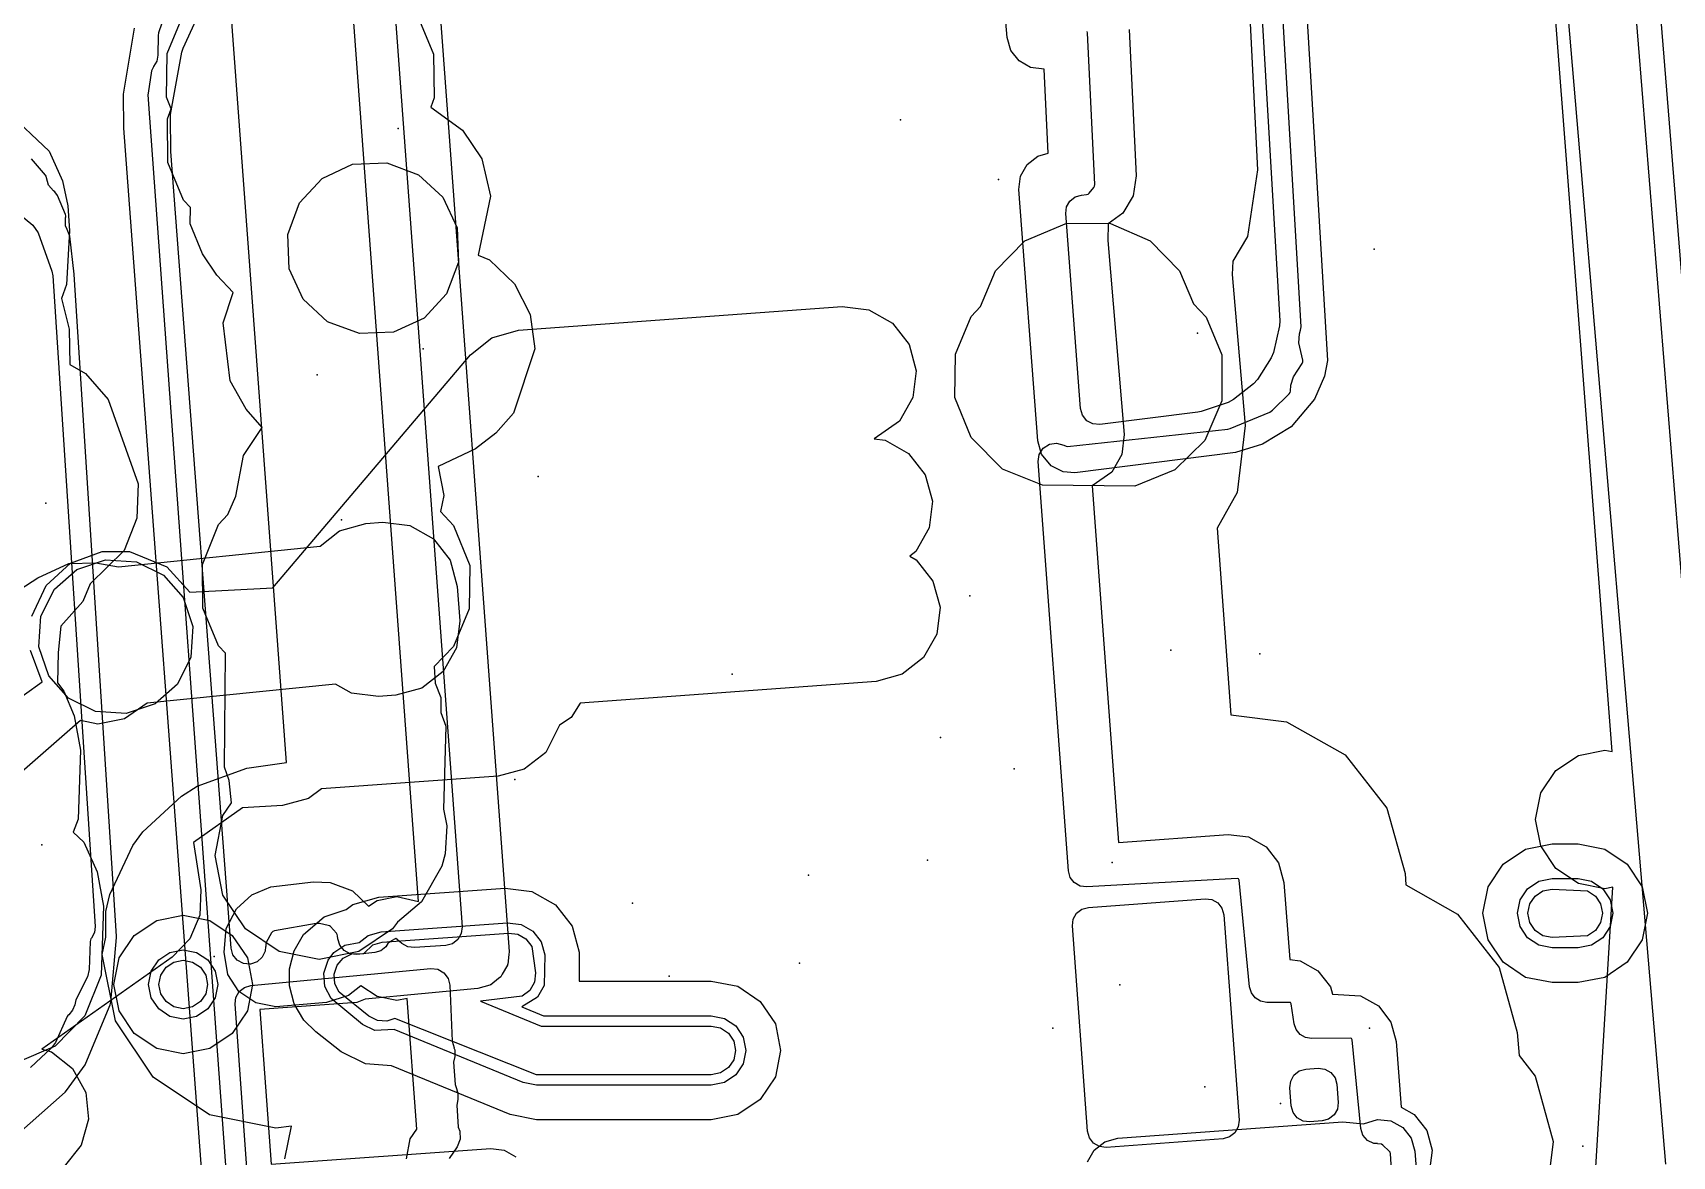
# Model space of a CAD drawing. Header units: metres. Extents: x 8738 to 9560, y -8972 to -7699.
# Drawn here: x 9148.72 to 9195.98, y -8073.07 to -8040.68 of the extents above; entities that cross this region are included whole.
import ezdxf

# ---------------------------------------------------------------- set-up
doc = ezdxf.new("R2010")
doc.units = ezdxf.units.M
for name, color, linetype in [('AI_GREENING_EXCLUSIONS', 1, 'Continuous'), ('AI_GREENING_LAWN', 82, 'Continuous'), ('AI_GREENING_REJECTED', 6, 'Continuous')]:
    doc.layers.add(name, color=color, linetype=linetype)

msp = doc.modelspace()

# ---------------------------------------------------------------- linework, layer by layer
at = {"layer": 'AI_GREENING_EXCLUSIONS'}
for points in [[(9194.37, -8004.013), (9175.252, -8017.917), (9182.686, -8021.817), (9187.746, -8024.205), (9188.049, -8024.427), (9188.381, -8024.744), (9188.575, -8025.084), (9188.624, -8025.473), (9188.52, -8025.851), (9187.11, -8028.659), (9192.261, -8028.229), (9192.649, -8028.272), (9192.991, -8028.461), (9193.234, -8028.766), (9193.342, -8029.141), (9193.717, -8033.548), (9193.72, -8033.546), (9194.095, -8033.439), (9194.483, -8033.484), (9194.824, -8033.674), (9195.066, -8033.979), (9195.173, -8034.355), (9197.511, -8063.268), (9197.093, -8073.285)], [(9192.242, -8098.717), (9194.271, -8065.314), (9194.042, -8065.36), (9193.277, -8065.208), (9192.628, -8064.774), (9192.194, -8064.125), (9192.042, -8063.36), (9192.194, -8062.595), (9192.628, -8061.946), (9193.277, -8061.512), (9194.042, -8061.36), (9194.255, -8061.402), (9192.401, -8037.338), (9192.207, -8036.342), (9192.251, -8036.164), (9191.07, -8031.155), (9153.165, -8010.955), (9142.97, -8018.516)], [(9192.242, -8098.717), (9194.271, -8065.314), (9194.042, -8065.36), (9193.277, -8065.208), (9192.628, -8064.774), (9192.194, -8064.125), (9192.042, -8063.36), (9192.194, -8062.595), (9192.628, -8061.946), (9193.277, -8061.512), (9194.042, -8061.36), (9194.255, -8061.402), (9192.401, -8037.338), (9192.207, -8036.342), (9192.251, -8036.164), (9191.07, -8031.155), (9153.165, -8010.955), (9142.97, -8018.516)], [(9185.261, -8036.941), (9186.04, -8050.127), (9185.961, -8050.578), (9185.668, -8051.241), (9184.995, -8052.034), (9184.171, -8052.538), (9183.388, -8052.78), (9178.763, -8053.369), (9178.421, -8053.336), (9178.074, -8053.161), (9177.796, -8052.823), (9177.691, -8052.447), (9177.144, -8045.199), (9177.191, -8044.812), (9177.383, -8044.472), (9177.69, -8044.231), (9177.994, -8044.147), (9177.876, -8041.728), (9177.482, -8041.675), (9177.152, -8041.484), (9176.918, -8041.183), (9176.813, -8040.817), (9176.432, -8036.466)], [(9159.489, -8073.145), (9159.603, -8072.571), (9159.788, -8072.294), (9159.51, -8068.523), (9159.217, -8068.581), (9158.643, -8068.467), (9158.176, -8068.155), (9157.821, -8068.44), (9157.188, -8068.636), (9155.724, -8068.758), (9155.15, -8068.644), (9154.663, -8068.319), (9154.338, -8067.832), (9154.235, -8067.185), (9154.299, -8066.505), (9154.596, -8065.933), (9155.039, -8065.533), (9155.581, -8065.307), (9156.81, -8065.156), (9157.296, -8065.176), (9157.935, -8065.422), (9157.935, -8065.422), (9158.398, -8065.859), (9158.643, -8065.695), (9159.217, -8065.581), (9159.84, -8065.728), (9157.721, -8036.973)], [(9155.989, -8073.145), (9156.177, -8072.199), (9155.724, -8072.258), (9153.811, -8071.877), (9152.188, -8070.794), (9151.105, -8069.171), (9150.724, -8067.258), (9150.824, -8066.755), (9150.824, -8066.755), (9150.824, -8066.018), (9150.939, -8065.523), (9151.599, -8064.115), (9151.888, -8063.712), (9153.003, -8062.685), (9153.457, -8062.401), (9154.888, -8061.876), (9156.035, -8061.72), (9154.231, -8037.23)], [(9160.288, -8037.785), (9162.453, -8067.166), (9162.452, -8067.17), (9162.453, -8067.173), (9162.443, -8067.251), (9162.411, -8067.535), (9162.404, -8067.546), (9162.403, -8067.56), (9162.253, -8067.82), (9162.212, -8067.893), (9162.21, -8067.895), (9162.208, -8067.898), (9162.145, -8067.946), (9161.922, -8068.124), (9161.909, -8068.128), (9161.898, -8068.136), (9161.723, -8068.183), (9161.548, -8068.235), (9158.305, -8068.537), (9158.066, -8068.633), (9155.267, -8068.838), (9155.587, -8073.296), (9161.922, -8072.843), (9162.31, -8072.892), (9162.649, -8073.085)], [(9159.82, -8040.211), (9160.274, -8041.294), (9160.288, -8042.552), (9160.19, -8042.823), (9161.112, -8043.486), (9161.661, -8044.315), (9161.919, -8045.392), (9161.564, -8047.087), (9161.888, -8047.226), (9162.606, -8047.915), (9163.058, -8048.801), (9163.196, -8049.786), (9162.58, -8051.644), (9162.069, -8052.22), (9161.487, -8052.671), (9160.402, -8053.186), (9160.568, -8054.017), (9160.476, -8054.48), (9160.85, -8054.879), (9161.317, -8056.033), (9161.303, -8057.29), (9160.85, -8058.374), (9160.288, -8058.954), (9160.321, -8059.426), (9160.483, -8059.847), (9160.483, -8060.271), (9160.628, -8060.669), (9160.564, -8063.059), (9160.652, -8063.545), (9160.604, -8064.349), (9160.51, -8064.707), (9159.93, -8065.736), (9159.229, -8066.317), (9159.094, -8066.518), (9158.121, -8067.169), (9156.973, -8067.397), (9155.825, -8067.169), (9154.852, -8066.518), (9154.201, -8065.545), (9153.973, -8064.397), (9154.201, -8063.249), (9154.451, -8062.876), (9154.383, -8062.233), (9154.247, -8061.856), (9154.271, -8058.566), (9154.075, -8058.352), (9153.622, -8057.268), (9153.608, -8056.011), (9154.075, -8054.857), (9154.347, -8054.567), (9154.571, -8054.033), (9154.571, -8054.033), (9154.796, -8052.869), (9155.336, -8052.06), (9154.872, -8051.53), (9154.414, -8050.711), (9154.212, -8049.038), (9154.492, -8048.164), (9154.023, -8047.662), (9153.611, -8047.052), (9153.26, -8046.182), (9153.263, -8045.718), (9153.067, -8045.503), (9152.613, -8044.42), (9152.599, -8043.162), (9152.706, -8042.871), (9152.578, -8042.53), (9152.592, -8041.272), (9153.046, -8040.189)], [(9153.659, -8074.453), (9151.341, -8043.422), (9151.337, -8042.442), (9151.655, -8040.544)], [(9180.323, -8040.58), (9180.529, -8044.797), (9180.443, -8045.375), (9180.142, -8045.877), (9179.725, -8046.186), (9179.712, -8046.667), (9180.184, -8052.259), (9180.113, -8052.84), (9179.825, -8053.35), (9179.261, -8053.739), (9180.019, -8064.026), (9183.183, -8063.793), (9183.763, -8063.864), (9184.272, -8064.152), (9184.632, -8064.613), (9184.789, -8065.177), (9184.955, -8067.399), (9185.261, -8067.437), (9185.77, -8067.725), (9186.131, -8068.186), (9186.189, -8068.396), (9187, -8068.45), (9187.51, -8068.738), (9187.87, -8069.2), (9188.027, -8069.764), (9188.167, -8071.656), (9188.545, -8071.871), (9188.904, -8072.333), (9189.06, -8072.897), (9188.987, -8073.478)], [(9183.818, -8040.409), (9184.025, -8044.626), (9183.738, -8046.555), (9183.316, -8047.258), (9183.296, -8047.647), (9183.674, -8051.996), (9183.438, -8053.932), (9182.861, -8054.956), (9183.257, -8060.343), (9184.86, -8060.541), (9186.557, -8061.501), (9187.757, -8063.037), (9188.279, -8064.916), (9188.304, -8065.244), (9189.794, -8066.086), (9190.995, -8067.624), (9191.517, -8069.505), (9191.566, -8070.163), (9192.033, -8070.764), (9192.551, -8072.645), (9192.309, -8074.58)], [(9147.97, -8042.934), (9149.194, -8044.093), (9149.579, -8044.949), (9149.734, -8045.668), (9149.774, -8046.385), (9149.696, -8047.93), (9149.543, -8048.337), (9149.77, -8049.227), (9149.792, -8050.246), (9150.243, -8050.505), (9150.897, -8051.254), (9151.754, -8053.68), (9151.717, -8054.674), (9151.357, -8055.601), (9150.37, -8056.563), (9150.158, -8057.075), (9149.527, -8057.785), (9149.449, -8058.541), (9149.43, -8059.422), (9149.611, -8059.658), (9149.91, -8060.368), (9150.093, -8061.357), (9150.027, -8063.349), (9149.886, -8063.729), (9150.19, -8064.017), (9150.575, -8064.873), (9150.758, -8065.863), (9150.692, -8067.854), (9150.223, -8069.019), (9149.367, -8069.896), (9148.271, -8070.372)], [(9148.695, -8057.499), (9149.104, -8056.617), (9149.803, -8055.97), (9150.72, -8055.629), (9151.512, -8055.629), (9152.588, -8056.077), (9153.248, -8056.808), (9155.643, -8056.684), (9161.337, -8049.958), (9161.957, -8049.468), (9162.718, -8049.256), (9172.05, -8048.573), (9172.824, -8048.669), (9173.503, -8049.054), (9173.983, -8049.669), (9174.19, -8050.421), (9174.094, -8051.196), (9173.709, -8051.874), (9172.977, -8052.386), (9173.289, -8052.425), (9173.968, -8052.81), (9174.448, -8053.426), (9174.656, -8054.178), (9174.56, -8054.952), (9174.175, -8055.631), (9174.003, -8055.765), (9174.191, -8055.872), (9174.671, -8056.487), (9174.879, -8057.239), (9174.783, -8058.014), (9174.398, -8058.693), (9173.782, -8059.172), (9173.03, -8059.38), (9164.504, -8060.005), (9164.236, -8060.416), (9163.907, -8060.642), (9163.506, -8061.43), (9162.89, -8061.907), (9162.139, -8062.112), (9157.04, -8062.475), (9156.67, -8062.757), (9155.915, -8062.956), (9154.761, -8063.027), (9153.351, -8064.027), (9153.561, -8065.389), (9153.537, -8066.123), (9153.25, -8066.799), (9152.738, -8067.326), (9148.985, -8069.979), (9149.258, -8070.058), (9149.867, -8070.545), (9150.244, -8071.229), (9150.33, -8072.004), (9150.112, -8072.754), (9149.625, -8073.363)], [(9148.346, -8056.725), (9148.868, -8056.396), (9149.759, -8055.977), (9150.539, -8055.958), (9151.188, -8056.071), (9157, -8055.479), (9157.565, -8055.037), (9158.317, -8054.828), (9158.815, -8054.791), (9159.589, -8054.887), (9160.269, -8055.271), (9160.749, -8055.886), (9160.958, -8056.638), (9161.032, -8057.636), (9160.936, -8058.412), (9160.551, -8059.091), (9159.934, -8059.571), (9159.181, -8059.779), (9158.682, -8059.815), (9157.908, -8059.718), (9157.443, -8059.454), (9152.02, -8060.007), (9151.359, -8060.458), (9150.594, -8060.61), (9150.093, -8060.51), (9145.636, -8064.399)], [(9147.455, -8060.485), (9148.994, -8059.394), (9148.656, -8058.485)], [(9179.122, -8073.232), (9179.314, -8072.893), (9179.622, -8072.653), (9179.999, -8072.549), (9186.485, -8072.08), (9187.086, -8072.133), (9187.486, -8072.008), (9187.873, -8072.054), (9188.214, -8072.245), (9188.455, -8072.552), (9188.561, -8072.928), (9189.184, -8081.035)]]:
    msp.add_lwpolyline(points, dxfattribs=at)
for points in [[(9157.94, -8044.469), (9158.926, -8044.43), (9159.843, -8044.771), (9160.542, -8045.418), (9160.951, -8046.3), (9160.99, -8047.286), (9160.649, -8048.203), (9160.002, -8048.902), (9159.12, -8049.311), (9158.134, -8049.35), (9157.217, -8049.009), (9156.518, -8048.362), (9156.109, -8047.48), (9156.07, -8046.494), (9156.411, -8045.577), (9157.058, -8044.878), (9157.94, -8044.469)], [(9177.323, -8046.672), (9178.533, -8046.166), (9179.791, -8046.18), (9180.931, -8046.672), (9181.78, -8047.54), (9182.178, -8048.489), (9182.547, -8048.878), (9183.001, -8049.961), (9183.001, -8051.289), (9182.509, -8052.429), (9181.641, -8053.278), (9180.488, -8053.746), (9177.832, -8053.724), (9176.679, -8053.256), (9175.773, -8052.35), (9175.305, -8051.197), (9175.319, -8049.939), (9175.773, -8048.856), (9176.045, -8048.565), (9176.474, -8047.54), (9177.323, -8046.672)], [(9151.705, -8055.928), (9152.485, -8056.315), (9153.051, -8056.959), (9153.336, -8057.792), (9153.277, -8058.678), (9152.89, -8059.458), (9152.246, -8060.024), (9151.413, -8060.309), (9150.527, -8060.25), (9149.747, -8059.863), (9149.181, -8059.219), (9148.896, -8058.386), (9148.955, -8057.5), (9149.342, -8056.72), (9149.986, -8056.154), (9150.819, -8055.869), (9151.705, -8055.928)], [(9193.272, -8064.065), (9194.037, -8064.217), (9194.686, -8064.651), (9195.12, -8065.3), (9195.272, -8066.065), (9195.12, -8066.83), (9194.686, -8067.479), (9194.037, -8067.913), (9193.272, -8068.065), (9192.522, -8068.065), (9191.757, -8067.913), (9191.108, -8067.479), (9190.674, -8066.83), (9190.522, -8066.065), (9190.674, -8065.3), (9191.108, -8064.651), (9191.757, -8064.217), (9192.522, -8064.065), (9193.272, -8064.065)], [(9156.254, -8067.147), (9156.525, -8066.679), (9157.116, -8066.169), (9157.757, -8065.955), (9157.942, -8065.812), (9158.694, -8065.604), (9162.335, -8065.338), (9163.109, -8065.434), (9163.788, -8065.82), (9164.268, -8066.435), (9164.475, -8067.187), (9164.47, -8068.019), (9168.279, -8068.019), (9169.044, -8068.171), (9169.693, -8068.605), (9170.127, -8069.254), (9170.279, -8070.019), (9170.127, -8070.785), (9169.693, -8071.433), (9169.044, -8071.867), (9168.279, -8072.019), (9163.24, -8072.019), (9162.48, -8071.869), (9159.061, -8070.463), (9158.311, -8070.409), (9157.614, -8070.059), (9156.876, -8069.486), (9156.532, -8069.143), (9156.258, -8068.677), (9156.12, -8068.155), (9156.118, -8067.669), (9156.254, -8067.147)], [(9193.979, -8065.358), (9194.196, -8065.682), (9194.272, -8066.065), (9194.196, -8066.448), (9193.979, -8066.772), (9193.655, -8066.989), (9193.272, -8067.065), (9192.522, -8067.065), (9192.139, -8066.989), (9191.815, -8066.772), (9191.598, -8066.448), (9191.522, -8066.065), (9191.598, -8065.682), (9191.815, -8065.358), (9192.139, -8065.141), (9192.522, -8065.065), (9193.272, -8065.065), (9193.655, -8065.141), (9193.979, -8065.358)], [(9193.919, -8065.797), (9193.972, -8066.065), (9193.919, -8066.333), (9193.767, -8066.56), (9193.54, -8066.712), (9192.522, -8066.765), (9192.254, -8066.712), (9192.027, -8066.56), (9191.875, -8066.333), (9191.822, -8066.065), (9191.875, -8065.797), (9192.027, -8065.57), (9192.254, -8065.418), (9192.522, -8065.365), (9193.54, -8065.418), (9193.767, -8065.57), (9193.919, -8065.797)], [(9153.823, -8069.965), (9153.058, -8070.117), (9152.293, -8069.965), (9151.644, -8069.531), (9151.21, -8068.882), (9151.058, -8068.117), (9151.21, -8067.352), (9151.644, -8066.703), (9152.293, -8066.269), (9153.058, -8066.117), (9153.823, -8066.269), (9154.472, -8066.703), (9154.906, -8067.352), (9155.058, -8068.117), (9154.906, -8068.882), (9154.472, -8069.531), (9153.823, -8069.965)], [(9158.126, -8066.912), (9158.391, -8066.705), (9158.767, -8066.601), (9162.408, -8066.336), (9162.795, -8066.384), (9163.134, -8066.576), (9163.374, -8066.884), (9163.478, -8067.26), (9163.466, -8068.146), (9163.274, -8068.485), (9162.82, -8068.765), (9163.438, -8069.019), (9168.279, -8069.019), (9168.662, -8069.095), (9168.986, -8069.312), (9169.203, -8069.636), (9169.279, -8070.019), (9169.203, -8070.402), (9168.986, -8070.726), (9168.662, -8070.943), (9168.279, -8071.019), (9163.24, -8071.019), (9162.86, -8070.944), (9159.141, -8069.415), (9158.576, -8069.445), (9158.227, -8069.27), (9157.318, -8068.525), (9157.141, -8068.177), (9157.111, -8067.788), (9157.232, -8067.417), (9157.397, -8067.2), (9157.719, -8066.984), (9158.126, -8066.912)], [(9158.265, -8067.221), (9158.526, -8066.973), (9158.789, -8066.901), (9162.429, -8066.635), (9162.701, -8066.668), (9162.938, -8066.803), (9163.106, -8067.019), (9163.215, -8067.781), (9163.181, -8068.052), (9163.047, -8068.289), (9162.831, -8068.457), (9161.626, -8068.599), (9163.379, -8069.319), (9168.279, -8069.319), (9168.547, -8069.372), (9168.774, -8069.524), (9168.926, -8069.751), (9168.979, -8070.019), (9168.926, -8070.287), (9168.774, -8070.514), (9168.547, -8070.666), (9168.279, -8070.719), (9163.24, -8070.719), (9159.16, -8069.098), (9158.928, -8069.175), (9158.656, -8069.156), (9158.412, -8069.033), (9157.554, -8068.34), (9157.43, -8068.096), (9157.409, -8067.824), (9157.494, -8067.564), (9157.672, -8067.357), (9157.915, -8067.233), (9158.265, -8067.221)], [(9152.675, -8069.041), (9152.351, -8068.824), (9152.134, -8068.5), (9152.058, -8068.117), (9152.134, -8067.734), (9152.351, -8067.41), (9152.675, -8067.193), (9153.058, -8067.117), (9153.441, -8067.193), (9153.765, -8067.41), (9153.982, -8067.734), (9154.058, -8068.117), (9153.982, -8068.5), (9153.765, -8068.824), (9153.441, -8069.041), (9153.058, -8069.117), (9152.675, -8069.041)], [(9152.79, -8068.764), (9152.563, -8068.612), (9152.411, -8068.385), (9152.358, -8068.117), (9152.411, -8067.849), (9152.563, -8067.622), (9152.79, -8067.47), (9153.058, -8067.417), (9153.326, -8067.47), (9153.553, -8067.622), (9153.705, -8067.849), (9153.758, -8068.117), (9153.705, -8068.385), (9153.553, -8068.612), (9153.326, -8068.764), (9153.058, -8068.817), (9152.79, -8068.764)]]:
    msp.add_lwpolyline(points, close=True, dxfattribs=at)
at = {"layer": 'AI_GREENING_LAWN'}
for points in [[(9192.136, -8030.295), (9195.787, -8073.301)], [(9196.81, -8063.223), (9194.479, -8034.46)], [(9158.923, -8036.869), (9161.097, -8066.458), (9161.073, -8066.652), (9160.976, -8066.822), (9160.821, -8066.942), (9160.631, -8066.993), (9159.721, -8067.054), (9159.529, -8067.029), (9159.361, -8066.933), (9159.227, -8066.817), (9159.187, -8066.794), (9159.143, -8066.809), (9159.015, -8066.886), (9158.956, -8066.941), (9158.897, -8067.037), (9158.752, -8067.147), (9158.577, -8067.197), (9158.062, -8067.249), (9157.868, -8067.23), (9157.696, -8067.139), (9157.572, -8066.989), (9157.514, -8066.803), (9157.505, -8066.711), (9157.495, -8066.674), (9157.474, -8066.642), (9157.302, -8066.451), (9157.273, -8066.427), (9157.238, -8066.414), (9156.987, -8066.36), (9156.892, -8066.358), (9155.683, -8066.571), (9155.635, -8066.591), (9155.601, -8066.63), (9155.449, -8066.904), (9155.436, -8066.942), (9155.435, -8067.023), (9155.428, -8067.023), (9155.422, -8067.155), (9155.335, -8067.335), (9155.184, -8067.467), (9154.994, -8067.529), (9154.991, -8067.529), (9154.792, -8067.512), (9154.616, -8067.418), (9154.491, -8067.262), (9154.436, -8067.07), (9152.697, -8044.098), (9152.695, -8044.066), (9152.685, -8043.132), (9152.693, -8043.037), (9153.019, -8041.237), (9153.057, -8041.117), (9153.809, -8039.481)], [(9188.277, -8079.605), (9187.862, -8072.999), (9187.851, -8072.956), (9187.825, -8072.92), (9187.643, -8072.747), (9187.597, -8072.72), (9187.486, -8072.713), (9187.487, -8072.707), (9187.377, -8072.702), (9187.195, -8072.613), (9187.062, -8072.46), (9187.002, -8072.266), (9186.752, -8069.714), (9186.741, -8069.675), (9186.702, -8069.668), (9185.583, -8069.675), (9185.409, -8069.645), (9185.256, -8069.556), (9185.144, -8069.42), (9185.086, -8069.253), (9184.994, -8068.678), (9184.982, -8068.641), (9184.943, -8068.634), (9184.296, -8068.633), (9184.116, -8068.599), (9183.961, -8068.503), (9183.85, -8068.357), (9183.799, -8068.182), (9183.494, -8065.109), (9183.482, -8065.07), (9183.441, -8065.064), (9179.102, -8065.306), (9178.911, -8065.279), (9178.744, -8065.182), (9178.626, -8065.029), (9178.575, -8064.843), (9177.706, -8053.041), (9177.735, -8052.832), (9177.849, -8052.653), (9178.026, -8052.538), (9178.236, -8052.506), (9178.439, -8052.563), (9178.506, -8052.599), (9178.553, -8052.603), (9183.17, -8052.107), (9183.239, -8052.09), (9184.383, -8051.613), (9184.462, -8051.561), (9184.942, -8051.086), (9184.967, -8051.05), (9184.978, -8051.008), (9184.988, -8050.837), (9185.066, -8050.596), (9185.314, -8050.209), (9185.331, -8050.166), (9185.33, -8050.12), (9185.222, -8049.616), (9185.236, -8049.354), (9185.27, -8049.252), (9185.282, -8049.159), (9184.611, -8037.708)], [(9184.074, -8038.798), (9184.671, -8048.985), (9184.659, -8049.125), (9184.485, -8049.894), (9184.419, -8050.052), (9184.024, -8050.674), (9183.911, -8050.799), (9183.331, -8051.254), (9183.18, -8051.336), (9182.4, -8051.596), (9182.304, -8051.618), (9179.485, -8051.97), (9179.284, -8051.954), (9179.106, -8051.861), (9178.979, -8051.705), (9178.924, -8051.512), (9178.5, -8045.89), (9178.523, -8045.699), (9178.616, -8045.53), (9178.767, -8045.409), (9178.952, -8045.355), (9179.097, -8045.341), (9179.142, -8045.327), (9179.178, -8045.297), (9179.308, -8045.135), (9179.329, -8045.097), (9179.334, -8045.054), (9179.126, -8040.68), (9179.118, -8040.641)], [(9152.797, -8039.357), (9152.345, -8040.682), (9152.332, -8040.759), (9152.324, -8041.326), (9152.291, -8041.496), (9152.203, -8041.645), (9152.195, -8041.654), (9152.138, -8041.777), (9152.041, -8042.413), (9152.039, -8042.469), (9154.355, -8074.393)], [(9148.312, -8072.412), (9149.656, -8071.221), (9149.694, -8071.179), (9150.225, -8070.437), (9150.252, -8070.388), (9150.951, -8068.701), (9150.969, -8068.628), (9151.133, -8066.759), (9151.134, -8066.721), (9149.912, -8047.647), (9149.911, -8047.636), (9149.79, -8046.544), (9149.707, -8046.348), (9149.713, -8046.346), (9149.661, -8046.239), (9149.664, -8046.007), (9149.668, -8045.991), (9149.671, -8045.952), (9149.663, -8045.915), (9149.436, -8045.369), (9149.357, -8045.267), (9149.317, -8045.236), (9149.176, -8045.071), (9149.118, -8044.862), (9149.117, -8044.854), (9149.109, -8044.815), (9149.088, -8044.781), (9148.682, -8044.309)], [(9147.791, -8045.452), (9148.725, -8046.222), (9148.725, -8046.222), (9148.877, -8046.44), (9149.273, -8047.547), (9149.301, -8047.683), (9150.515, -8066.449), (9150.495, -8066.624), (9150.416, -8066.781), (9150.397, -8066.806), (9150.38, -8066.839), (9150.373, -8066.875), (9150.348, -8067.684), (9150.294, -8067.894), (9149.956, -8068.564), (9149.929, -8068.704), (9149.868, -8068.862), (9149.757, -8068.991), (9149.732, -8069.011), (9149.712, -8069.042), (9149.372, -8069.79), (9149.258, -8069.948), (9148.658, -8070.509)], [(9154.903, -8073.546), (9154.553, -8068.68), (9154.577, -8068.489), (9154.671, -8068.321), (9154.821, -8068.201), (9155.005, -8068.147), (9160.197, -8067.658), (9160.398, -8067.68), (9160.573, -8067.78), (9160.695, -8067.941), (9160.744, -8068.137), (9160.806, -8069.755), (9160.864, -8069.941), (9160.859, -8069.942), (9160.884, -8070.006), (9160.882, -8070.196), (9160.85, -8070.358), (9160.896, -8070.998), (9160.896, -8070.998), (9160.953, -8071.171), (9160.947, -8071.173), (9160.975, -8071.245), (9160.974, -8071.435), (9160.941, -8071.597), (9160.987, -8072.236), (9161.026, -8072.352), (9161.045, -8072.583), (9160.958, -8072.799), (9160.719, -8073.135)]]:
    msp.add_lwpolyline(points, dxfattribs=at)
for points in [[(9178.716, -8066.236), (9178.812, -8066.066), (9178.966, -8065.946), (9179.154, -8065.894), (9182.518, -8065.647), (9182.712, -8065.671), (9182.881, -8065.767), (9183.001, -8065.92), (9183.053, -8066.108), (9183.497, -8072.03), (9183.473, -8072.224), (9183.377, -8072.394), (9183.223, -8072.514), (9183.035, -8072.566), (9179.664, -8072.814), (9179.47, -8072.79), (9179.3, -8072.694), (9179.18, -8072.54), (9179.128, -8072.352), (9178.692, -8066.43), (9178.716, -8066.236)], [(9185.34, -8072.055), (9185.17, -8071.959), (9185.05, -8071.806), (9184.998, -8071.618), (9184.959, -8071.096), (9184.983, -8070.902), (9185.078, -8070.732), (9185.232, -8070.612), (9185.42, -8070.56), (9185.777, -8070.533), (9185.971, -8070.557), (9186.141, -8070.653), (9186.261, -8070.807), (9186.313, -8070.995), (9186.352, -8071.517), (9186.328, -8071.71), (9186.232, -8071.88), (9186.078, -8072), (9185.891, -8072.052), (9185.534, -8072.079), (9185.34, -8072.055)]]:
    msp.add_lwpolyline(points, close=True, dxfattribs=at)
at = {"layer": 'AI_GREENING_REJECTED'}
for p in [(9159.25, -8043.44), (9173.73, -8043.19), (9176.56, -8044.91), (9187.39, -8046.92), (9182.3, -8049.34), (9159.97, -8049.79), (9156.92, -8050.54), (9163.29, -8053.47), (9149.1, -8054.24), (9157.62, -8054.72), (9175.73, -8056.91), (9181.53, -8058.48), (9184.09, -8058.58), (9168.88, -8059.17), (9174.89, -8061), (9177.01, -8061.9), (9162.62, -8062.21), (9148.98, -8064.09), (9174.51, -8064.53), (9179.84, -8064.6), (9171.08, -8064.97), (9166.01, -8065.77), (9153.95, -8067.31), (9170.82, -8067.5), (9167.07, -8067.88), (9180.06, -8068.13), (9178.13, -8069.38), (9187.26, -8069.38), (9182.51, -8071.07), (9184.69, -8071.55), (9193.41, -8072.78)]:
    msp.add_point(p, dxfattribs=at)

doc.saveas('drawing.dxf')
